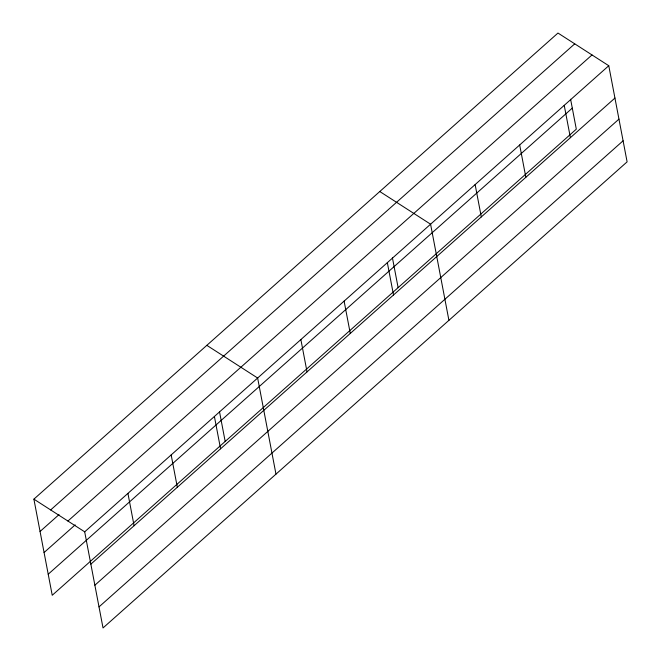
<?xml version="1.0" encoding="UTF-8"?>
<svg xmlns="http://www.w3.org/2000/svg" width="661" height="661" viewBox="0 0 661 661"><rect width="100%" height="100%" fill="white"/><g stroke="black" fill="none" stroke-linecap="round" stroke-linejoin="round"><path stroke-width="0.99" d="M33.893 499.146L557.975 33.05L608.773 65.728L627.107 161.854L103.025 627.95L84.691 531.832L33.893 499.146L52.227 595.272L576.309 129.168L570.6 99.249M50.649 509.937L574.74 43.833M40.057 531.477L59.019 514.613M67.926 521.042L592.008 54.946M44.072 552.53L75.172 524.875M84.691 531.832L608.773 65.728M48.212 574.219L572.294 108.123M90.854 564.163L614.945 98.059M94.87 585.208L618.96 119.112M99.01 606.897L623.092 140.801M379.786 191.525L430.584 224.203L448.918 320.321M206.835 345.339L257.633 378.018L275.976 474.135M564.23 105.347L570.393 137.678M519.678 144.966L525.85 177.297M475.135 184.584L481.299 216.915M392.411 257.724L398.12 287.642M387.346 262.657L393.518 294.988M344.108 301.11L350.28 333.441M300.871 339.564L307.043 371.895M219.469 411.53L225.178 441.457M214.395 416.471L220.567 448.802M171.166 454.925L177.33 487.256M127.928 493.379L134.092 525.71"/></g></svg>
